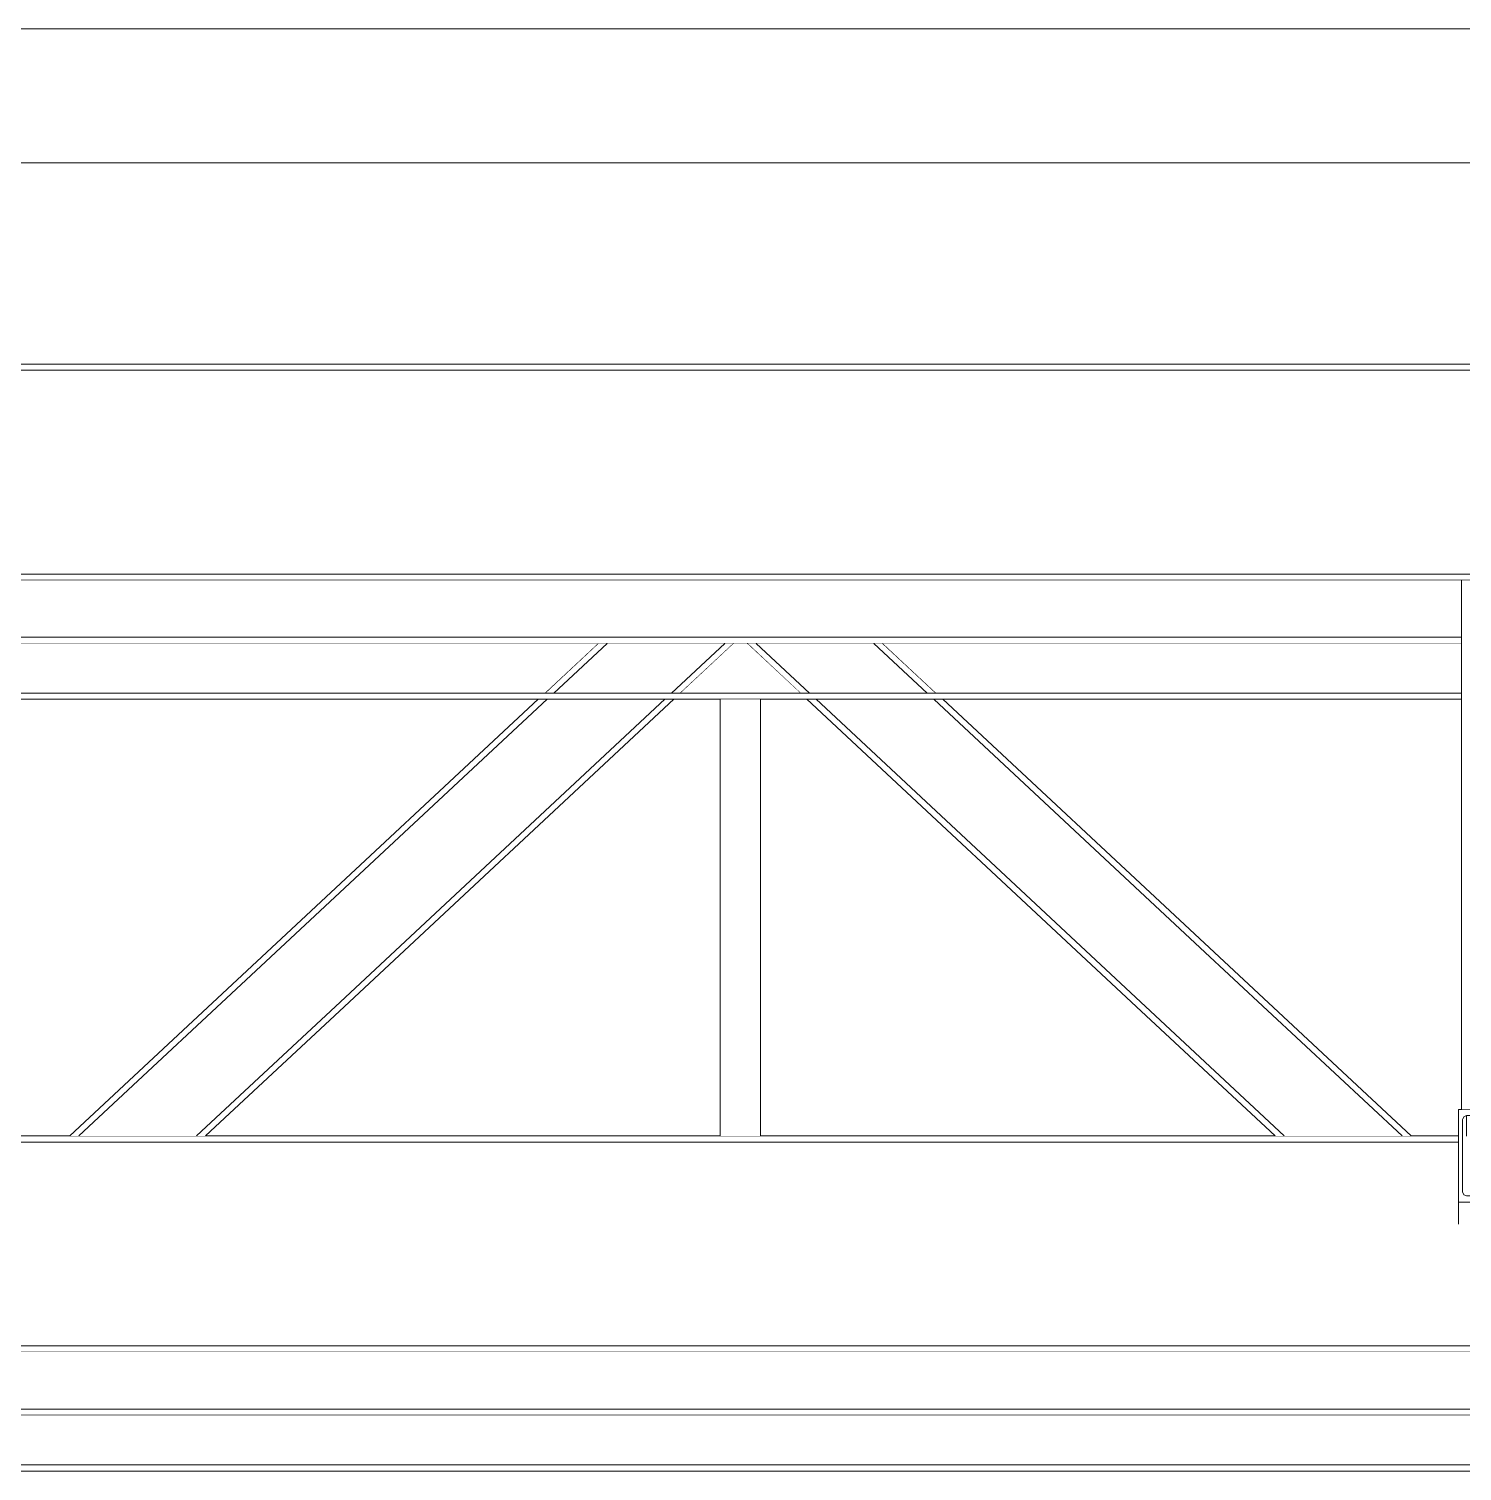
# Model space of a CAD drawing. Extents: x -18489 to 195597, y -1599 to 112111.
# Drawn here: x 16404.8 to 16636.8, y 28380.8 to 28614.3 of the extents above; entities that cross this region are included whole.
import ezdxf
from ezdxf.xclip import XClip

# ---------------------------------------------------------------- set-up
doc = ezdxf.new("R2010")
doc.units = 0
doc.header["$LTSCALE"] = 100
doc.header["$XCLIPFRAME"] = 2
doc.linetypes.add('188K-SM-07-F10-MECH-CR PIPE-Y2257103$0$X-S-FAB_SL ALL$0$Wipeout_Contour', pattern=[1, 0, -1])
for name, color, linetype in [('188K-SM-07-F10-MECH-CR PIPE-Y2257103$0$X-S-FAB_SL ALL$0$A-ROOF', 7, 'Continuous'), ('188K-SM-07-F10-MECH-CR PIPE-Y2257103$0$X-S-FAB_SL ALL$0$ASP_1', 1, 'Continuous'), ('188K-SM-07-F10-MECH-CR PIPE-Y2257103$0$X-S-FAB_SL ALL$0$Hattch', 7, 'Continuous'), ('188K-SM-07-F10-MECH-CR PIPE-Y2257103$0$X-S-FAB_SL ALL$0$S-TRUSS', 7, 'Continuous')]:
    doc.layers.add(name, color=color, linetype=linetype)

# ---------------------------------------------------------------- blocks, each defined once
blk = doc.blocks.new('188K-SM-07-F10-MECH-CR PIPE-Y2257103$0$X-S-FAB_SL ALL$0$剖面元素_439_3', base_point=(23061.26, -8263.06))
at = {"layer": '188K-SM-07-F10-MECH-CR PIPE-Y2257103$0$X-S-FAB_SL ALL$0$A-ROOF', "color": 6, "lineweight": 0}
blk.add_line((47418.76, -5979.5), (38233.76, -5979.5), dxfattribs=at)
at = {"color": 254, "linetype": '188K-SM-07-F10-MECH-CR PIPE-Y2257103$0$X-S-FAB_SL ALL$0$Wipeout_Contour', "lineweight": 0, "ltscale": 3803858.743980569}
blk.add_wipeout([(38233.76, -6001.22), (38233.76, -6029.83), (38595.06, -6029.83), (38595.06, -6029.64), (38607.46, -6029.64), (38607.46, -6029.83), (39003.81, -6029.83), (39003.81, -6029.71), (39038.81, -6029.71), (39038.81, -6029.83), (39435.06, -6029.83), (39435.06, -6029.64), (39447.46, -6029.64), (39447.46, -6029.83), (39843.76, -6029.83), (39843.76, -6029.71), (39878.76, -6029.71), (39878.76, -6029.83), (40275.06, -6029.83), (40275.06, -6029.64), (40287.46, -6029.64), (40287.46, -6029.83), (40683.76, -6029.83), (40683.76, -6029.71), (40718.76, -6029.71), (40718.76, -6029.83), (41115.06, -6029.83), (41115.06, -6029.64), (41127.46, -6029.64), (41127.46, -6029.83), (41523.76, -6029.83), (41523.76, -6029.71), (41558.76, -6029.71), (41558.76, -6029.83), (41955.06, -6029.83), (41955.06, -6029.64), (41967.46, -6029.64), (41967.46, -6029.83), (42363.76, -6029.83), (42363.76, -6029.71), (42398.76, -6029.71), (42398.76, -6029.83), (42795.06, -6029.83), (42795.06, -6029.64), (42807.46, -6029.64), (42807.46, -6029.83), (43203.76, -6029.83), (43203.76, -6029.71), (43238.76, -6029.71), (43238.76, -6029.83), (43635.06, -6029.83), (43635.06, -6029.64), (43647.46, -6029.64), (43647.46, -6029.83), (44043.76, -6029.83), (44043.76, -6029.71), (44078.76, -6029.71), (44078.76, -6029.83), (44475.06, -6029.83), (44475.06, -6029.64), (44487.46, -6029.64), (44487.46, -6029.83), (44883.76, -6029.83), (44883.76, -6029.71), (44918.76, -6029.71), (44918.76, -6029.83), (45315.06, -6029.83), (45315.06, -6029.64), (45327.46, -6029.64), (45327.46, -6029.83), (45723.76, -6029.83), (45723.76, -6029.71), (45758.76, -6029.71), (45758.76, -6029.83), (46155.06, -6029.83), (46155.06, -6029.64), (46167.46, -6029.64), (46167.46, -6029.83), (46563.76, -6029.83), (46563.76, -6029.71), (46598.76, -6029.71), (46598.76, -6029.83), (46995.06, -6029.83), (46995.06, -6029.64), (47007.46, -6029.64), (47007.46, -6029.83), (47376.26, -6029.83), (47376.26, -6001.22)], dxfattribs=at).dxf.layer = '188K-SM-07-F10-MECH-CR PIPE-Y2257103$0$X-S-FAB_SL ALL$0$Hattch'
at = {"layer": '188K-SM-07-F10-MECH-CR PIPE-Y2257103$0$X-S-FAB_SL ALL$0$A-ROOF', "color": 6, "lineweight": 0}
blk.add_line((47418.76, -6001.22), (38233.76, -6001.22), dxfattribs=at)
blk = doc.blocks.new('188K-SM-07-F10-MECH-CR PIPE-Y2257103$0$X-S-FAB_SL ALL$0$剖面元素_739_3', base_point=(23061.26, -8263.06))
at = {"color": 254, "linetype": '188K-SM-07-F10-MECH-CR PIPE-Y2257103$0$X-S-FAB_SL ALL$0$Wipeout_Contour', "lineweight": 0, "ltscale": 320012.525804}
blk.add_wipeout([(39441.51, -6034.78), (39843.76, -6034.78), (39843.76, -6033.78), (39447.46, -6033.78), (39447.46, -6033.79), (39441.81, -6033.79), (39441.6, -6033.88), (39441.51, -6034.09)], dxfattribs=at).dxf.layer = '188K-SM-07-F10-MECH-CR PIPE-Y2257103$0$X-S-FAB_SL ALL$0$Hattch'
at = {"color": 254, "linetype": '188K-SM-07-F10-MECH-CR PIPE-Y2257103$0$X-S-FAB_SL ALL$0$Wipeout_Contour', "lineweight": 0, "ltscale": 319426.313391}
blk.add_wipeout([(39028.76, -6193.05), (39028.76, -6193.78), (39868.76, -6193.78), (39868.76, -6193.05), (39843.76, -6193.05), (39843.76, -6192.78), (39038.81, -6192.78), (39038.81, -6193.05)], dxfattribs=at).dxf.layer = '188K-SM-07-F10-MECH-CR PIPE-Y2257103$0$X-S-FAB_SL ALL$0$Hattch'
at = {"color": 254, "linetype": '188K-SM-07-F10-MECH-CR PIPE-Y2257103$0$X-S-FAB_SL ALL$0$Wipeout_Contour', "lineweight": 0, "ltscale": 957677.226471}
blk.add_wipeout([(39028.76, -6035.28), (39028.76, -6062.73), (39038.81, -6062.73), (39038.81, -6067.78), (39843.76, -6067.78), (39843.76, -6062.73), (39860.26, -6062.73), (39860.26, -6035.28), (39843.76, -6035.28), (39843.76, -6034.78), (39441.51, -6034.78), (39441.51, -6053.35), (39441.6, -6053.56), (39441.81, -6053.65), (39447.46, -6053.65), (39447.46, -6058.04), (39435.06, -6058.04), (39435.06, -6053.65), (39440.71, -6053.65), (39440.93, -6053.56), (39441.01, -6053.35), (39441.01, -6034.78), (39038.81, -6034.78), (39038.81, -6035.28)], dxfattribs=at).dxf.layer = '188K-SM-07-F10-MECH-CR PIPE-Y2257103$0$X-S-FAB_SL ALL$0$Hattch'
at = {"color": 254, "linetype": '188K-SM-07-F10-MECH-CR PIPE-Y2257103$0$X-S-FAB_SL ALL$0$Wipeout_Contour', "lineweight": 0, "ltscale": 1277475.603874976}
blk.add_wipeout([(39028.76, -6160.26), (39028.76, -6187.71), (39038.81, -6187.71), (39038.81, -6192.78), (39843.76, -6192.78), (39843.76, -6187.71), (39860.26, -6187.71), (39860.26, -6160.26), (39843.76, -6160.26), (39843.76, -6159.78), (39698.16, -6159.78), (39698.16, -6167.85), (39698.35, -6168.31), (39698.81, -6168.5), (39704.36, -6168.5), (39704.82, -6168.69), (39705.01, -6169.15), (39705.01, -6173.08), (39697.51, -6173.08), (39697.51, -6159.78), (39178.16, -6159.78), (39178.16, -6167.85), (39178.35, -6168.31), (39178.81, -6168.5), (39184.36, -6168.5), (39184.82, -6168.69), (39185.01, -6169.15), (39185.01, -6173.08), (39177.51, -6173.08), (39177.51, -6159.78), (39038.81, -6159.78), (39038.81, -6160.26)], dxfattribs=at).dxf.layer = '188K-SM-07-F10-MECH-CR PIPE-Y2257103$0$X-S-FAB_SL ALL$0$Hattch'
at = {"layer": '188K-SM-07-F10-MECH-CR PIPE-Y2257103$0$X-S-FAB_SL ALL$0$S-TRUSS', "color": 8, "lineweight": 0}
for p, q in [((39843.76, -6034.78), (39441.51, -6034.78)), ((39843.76, -6033.78), (39447.46, -6033.78)), ((39028.76, -6193.78), (39868.76, -6193.78)), ((39038.81, -6192.78), (39843.76, -6192.78))]:
    blk.add_line(p, q, dxfattribs=at)
at = {"color": 254, "linetype": '188K-SM-07-F10-MECH-CR PIPE-Y2257103$0$X-S-FAB_SL ALL$0$Wipeout_Contour', "lineweight": 0, "ltscale": 319243.142209}
blk.add_wipeout([(39029.31, -6068.07), (39029.31, -6068.78), (39853.26, -6068.78), (39853.26, -6068.07), (39843.76, -6068.07), (39843.76, -6067.78), (39038.81, -6067.78), (39038.81, -6068.07)], dxfattribs=at).dxf.layer = '188K-SM-07-F10-MECH-CR PIPE-Y2257103$0$X-S-FAB_SL ALL$0$Hattch'
at = {"color": 254, "linetype": '188K-SM-07-F10-MECH-CR PIPE-Y2257103$0$X-S-FAB_SL ALL$0$Wipeout_Contour', "lineweight": 0, "ltscale": 318316.069401}
blk.add_wipeout([(39178.16, -6159.78), (39697.51, -6159.78), (39697.51, -6158.78), (39184.51, -6158.78), (39184.36, -6158.84), (39178.81, -6158.84), (39178.35, -6159.03), (39178.16, -6159.49)], dxfattribs=at).dxf.layer = '188K-SM-07-F10-MECH-CR PIPE-Y2257103$0$X-S-FAB_SL ALL$0$Hattch'
at = {"layer": '188K-SM-07-F10-MECH-CR PIPE-Y2257103$0$X-S-FAB_SL ALL$0$S-TRUSS', "color": 8, "lineweight": 0}
for p, q in [((39843.76, -6067.78), (39038.81, -6067.78)), ((39717.34, -6068.78), (39180.19, -6068.78)), ((39184.51, -6158.78), (39697.51, -6158.78)), ((39178.16, -6159.78), (39697.51, -6159.78))]:
    blk.add_line(p, q, dxfattribs=at)
blk = doc.blocks.new('188K-SM-07-F10-MECH-CR PIPE-Y2257103$0$X-S-FAB_SL ALL$0$剖面元素_742_3', base_point=(23061.26, -8263.06))
at = {"color": 254, "linetype": '188K-SM-07-F10-MECH-CR PIPE-Y2257103$0$X-S-FAB_SL ALL$0$Wipeout_Contour', "lineweight": 0, "ltscale": 159624.612463}
blk.add_wipeout([(39184.51, -6068.78), (39184.51, -6078.02), (39698.01, -6078.02), (39698.01, -6068.78)], dxfattribs=at).dxf.layer = '188K-SM-07-F10-MECH-CR PIPE-Y2257103$0$X-S-FAB_SL ALL$0$Hattch'
at = {"color": 254, "linetype": '188K-SM-07-F10-MECH-CR PIPE-Y2257103$0$X-S-FAB_SL ALL$0$Wipeout_Contour', "lineweight": 0, "ltscale": 319438.830267}
blk.add_wipeout([(39028.76, -6203.12), (39028.76, -6204.02), (39868.76, -6204.02), (39868.76, -6203.12), (39843.76, -6203.12), (39843.76, -6203.02), (39038.81, -6203.02), (39038.81, -6203.12)], dxfattribs=at).dxf.layer = '188K-SM-07-F10-MECH-CR PIPE-Y2257103$0$X-S-FAB_SL ALL$0$Hattch'
at = {"color": 254, "linetype": '188K-SM-07-F10-MECH-CR PIPE-Y2257103$0$X-S-FAB_SL ALL$0$Wipeout_Contour', "lineweight": 0, "ltscale": 159627.729374}
blk.add_wipeout([(39698.01, -6078.02), (39184.51, -6078.02), (39184.51, -6079.02), (39698.01, -6079.02)], dxfattribs=at).dxf.layer = '188K-SM-07-F10-MECH-CR PIPE-Y2257103$0$X-S-FAB_SL ALL$0$Hattch'
at = {"color": 254, "linetype": '188K-SM-07-F10-MECH-CR PIPE-Y2257103$0$X-S-FAB_SL ALL$0$Wipeout_Contour', "lineweight": 0, "ltscale": 159701.683248}
blk.add_wipeout([(39038.81, -6193.78), (39038.81, -6203.02), (39843.76, -6203.02), (39843.76, -6193.78)], dxfattribs=at).dxf.layer = '188K-SM-07-F10-MECH-CR PIPE-Y2257103$0$X-S-FAB_SL ALL$0$Hattch'
at = {"layer": '188K-SM-07-F10-MECH-CR PIPE-Y2257103$0$X-S-FAB_SL ALL$0$S-TRUSS', "color": 8, "lineweight": 0}
for p, q in [((39698.01, -6078.02), (39184.51, -6078.02)), ((39698.01, -6079.02), (39184.51, -6079.02)), ((39038.81, -6203.02), (39843.76, -6203.02)), ((39028.76, -6204.02), (39868.76, -6204.02))]:
    blk.add_line(p, q, dxfattribs=at)
blk = doc.blocks.new('188K-SM-07-F10-MECH-CR PIPE-Y2257103$0$X-S-FAB_SL ALL$0$剖面元素_1499_3', base_point=(23061.26, -8263.06))
at = {"color": 254, "linetype": '188K-SM-07-F10-MECH-CR PIPE-Y2257103$0$X-S-FAB_SL ALL$0$Wipeout_Contour', "lineweight": 0, "ltscale": 160692.971496}
blk.add_wipeout([(39698.35, -6155.68), (39698.35, -6159.03), (39698.81, -6158.84), (39698.81, -6155.49)], dxfattribs=at).dxf.layer = '188K-SM-07-F10-MECH-CR PIPE-Y2257103$0$X-S-FAB_SL ALL$0$Hattch'
at = {"color": 254, "linetype": '188K-SM-07-F10-MECH-CR PIPE-Y2257103$0$X-S-FAB_SL ALL$0$Wipeout_Contour', "lineweight": 0, "ltscale": 160717.823025}
blk.add_wipeout([(39704.82, -6155.3), (39704.82, -6158.78), (39705.01, -6158.78), (39705.01, -6154.84)], dxfattribs=at).dxf.layer = '188K-SM-07-F10-MECH-CR PIPE-Y2257103$0$X-S-FAB_SL ALL$0$Hattch'
at = {"color": 254, "linetype": '188K-SM-07-F10-MECH-CR PIPE-Y2257103$0$X-S-FAB_SL ALL$0$Wipeout_Contour', "lineweight": 0, "ltscale": 160712.174919}
blk.add_wipeout([(39697.51, -6169.5), (39697.51, -6173.08), (39705.01, -6173.08), (39705.01, -6169.5)], dxfattribs=at).dxf.layer = '188K-SM-07-F10-MECH-CR PIPE-Y2257103$0$X-S-FAB_SL ALL$0$Hattch'
at = {"layer": '188K-SM-07-F10-MECH-CR PIPE-Y2257103$0$X-S-FAB_SL ALL$0$S-TRUSS', "color": 8, "lineweight": 0}
for p, q in [((39697.51, -6169.5), (39697.51, -6173.08)), ((39705.01, -6169.5), (39705.01, -6173.08))]:
    blk.add_line(p, q, dxfattribs=at)
at = {"layer": '188K-SM-07-F10-MECH-CR PIPE-Y2257103$0$X-S-FAB_SL ALL$0$S-TRUSS', "color": 2, "lineweight": 0}
blk.add_line((39705.01, -6169.5), (39697.51, -6169.5), dxfattribs=at)
at = {"layer": '188K-SM-07-F10-MECH-CR PIPE-Y2257103$0$X-S-FAB_SL ALL$0$S-TRUSS', "color": 2, "lineweight": 0, "flags": 128}
for points in [[(39698.35, -6168.31), (39698.81, -6168.5), (39704.36, -6168.5), (39704.82, -6168.69)], [(39704.82, -6168.69), (39705.01, -6169.15), (39705.01, -6169.5)]]:
    blk.add_lwpolyline(points, dxfattribs=at)
at = {"color": 254, "linetype": '188K-SM-07-F10-MECH-CR PIPE-Y2257103$0$X-S-FAB_SL ALL$0$Wipeout_Contour', "lineweight": 0, "ltscale": 160691.886225}
blk.add_wipeout([(39698.16, -6156.14), (39698.16, -6159.49), (39698.35, -6159.03), (39698.35, -6155.68)], dxfattribs=at).dxf.layer = '188K-SM-07-F10-MECH-CR PIPE-Y2257103$0$X-S-FAB_SL ALL$0$Hattch'
at = {"color": 254, "linetype": '188K-SM-07-F10-MECH-CR PIPE-Y2257103$0$X-S-FAB_SL ALL$0$Wipeout_Contour', "lineweight": 0, "ltscale": 200896.222562}
blk.add_wipeout([(39704.36, -6155.49), (39704.36, -6158.84), (39704.51, -6158.78), (39704.82, -6158.78), (39704.82, -6155.3)], dxfattribs=at).dxf.layer = '188K-SM-07-F10-MECH-CR PIPE-Y2257103$0$X-S-FAB_SL ALL$0$Hattch'
at = {"layer": '188K-SM-07-F10-MECH-CR PIPE-Y2257103$0$X-S-FAB_SL ALL$0$S-TRUSS', "color": 2, "lineweight": 0}
blk.add_line((39697.51, -6154.49), (39697.51, -6169.5), dxfattribs=at)
at = {"color": 254, "linetype": '188K-SM-07-F10-MECH-CR PIPE-Y2257103$0$X-S-FAB_SL ALL$0$Wipeout_Contour', "lineweight": 0, "ltscale": 160704.790377}
blk.add_wipeout([(39698.81, -6155.49), (39698.81, -6158.84), (39704.36, -6158.84), (39704.36, -6155.49)], dxfattribs=at).dxf.layer = '188K-SM-07-F10-MECH-CR PIPE-Y2257103$0$X-S-FAB_SL ALL$0$Hattch'
at = {"layer": '188K-SM-07-F10-MECH-CR PIPE-Y2257103$0$X-S-FAB_SL ALL$0$S-TRUSS', "color": 2, "lineweight": 0}
blk.add_line((39705.01, -6154.49), (39697.51, -6154.49), dxfattribs=at)
at = {"layer": '188K-SM-07-F10-MECH-CR PIPE-Y2257103$0$X-S-FAB_SL ALL$0$S-TRUSS', "color": 8, "lineweight": 0}
for p, q in [((39698.81, -6155.49), (39698.81, -6158.84)), ((39704.36, -6155.49), (39704.36, -6158.84)), ((39705.01, -6154.84), (39705.01, -6158.78))]:
    blk.add_line(p, q, dxfattribs=at)
at = {"layer": '188K-SM-07-F10-MECH-CR PIPE-Y2257103$0$X-S-FAB_SL ALL$0$S-TRUSS', "color": 2, "lineweight": 0, "flags": 128}
for points in [[(39698.35, -6155.68), (39698.16, -6156.14), (39698.16, -6167.85), (39698.35, -6168.31)], [(39704.82, -6155.3), (39704.36, -6155.49), (39698.81, -6155.49), (39698.35, -6155.68)], [(39705.01, -6154.49), (39705.01, -6154.84), (39704.82, -6155.3)]]:
    blk.add_lwpolyline(points, dxfattribs=at)
blk = doc.blocks.new('188K-SM-07-F10-MECH-CR PIPE-Y2257103$0$X-S-FAB_SL ALL$0$剖面元素_1684_3', base_point=(23061.26, -8263.06))
at = {"color": 254, "linetype": '188K-SM-07-F10-MECH-CR PIPE-Y2257103$0$X-S-FAB_SL ALL$0$Wipeout_Contour', "lineweight": 0, "ltscale": 160289.206945}
blk.add_wipeout([(39602.86, -6079.02), (39611.48, -6087.06), (39612.95, -6087.06), (39604.32, -6079.02)], dxfattribs=at).dxf.layer = '188K-SM-07-F10-MECH-CR PIPE-Y2257103$0$X-S-FAB_SL ALL$0$Hattch'
at = {"color": 254, "linetype": '188K-SM-07-F10-MECH-CR PIPE-Y2257103$0$X-S-FAB_SL ALL$0$Wipeout_Contour', "lineweight": 0, "ltscale": 159988.030289}
blk.add_wipeout([(39548.51, -6088.06), (39506.15, -6127.58), (39506.83, -6128.31), (39549.97, -6088.06)], dxfattribs=at).dxf.layer = '188K-SM-07-F10-MECH-CR PIPE-Y2257103$0$X-S-FAB_SL ALL$0$Hattch'
at = {"color": 254, "linetype": '188K-SM-07-F10-MECH-CR PIPE-Y2257103$0$X-S-FAB_SL ALL$0$Wipeout_Contour', "lineweight": 0, "ltscale": 160078.566009}
blk.add_wipeout([(39558.2, -6079.02), (39549.58, -6087.06), (39551.05, -6087.06), (39559.67, -6079.02)], dxfattribs=at).dxf.layer = '188K-SM-07-F10-MECH-CR PIPE-Y2257103$0$X-S-FAB_SL ALL$0$Hattch'
at = {"color": 254, "linetype": '188K-SM-07-F10-MECH-CR PIPE-Y2257103$0$X-S-FAB_SL ALL$0$Wipeout_Contour', "lineweight": 0, "ltscale": 160410.176394}
blk.add_wipeout([(39612.55, -6088.06), (39655.7, -6128.31), (39656.38, -6127.58), (39614.02, -6088.06)], dxfattribs=at).dxf.layer = '188K-SM-07-F10-MECH-CR PIPE-Y2257103$0$X-S-FAB_SL ALL$0$Hattch'
at = {"color": 254, "linetype": '188K-SM-07-F10-MECH-CR PIPE-Y2257103$0$X-S-FAB_SL ALL$0$Wipeout_Contour', "lineweight": 0, "ltscale": 160248.635161}
blk.add_wipeout([(39602.86, -6079.02), (39583.8, -6079.02), (39592.42, -6087.06), (39611.48, -6087.06)], dxfattribs=at).dxf.layer = '188K-SM-07-F10-MECH-CR PIPE-Y2257103$0$X-S-FAB_SL ALL$0$Hattch'
at = {"color": 254, "linetype": '188K-SM-07-F10-MECH-CR PIPE-Y2257103$0$X-S-FAB_SL ALL$0$Wipeout_Contour', "lineweight": 0, "ltscale": 160019.440304}
blk.add_wipeout([(39506.83, -6128.31), (39515.7, -6137.82), (39569.03, -6088.06), (39549.97, -6088.06)], dxfattribs=at).dxf.layer = '188K-SM-07-F10-MECH-CR PIPE-Y2257103$0$X-S-FAB_SL ALL$0$Hattch'
at = {"color": 254, "linetype": '188K-SM-07-F10-MECH-CR PIPE-Y2257103$0$X-S-FAB_SL ALL$0$Wipeout_Contour', "lineweight": 0, "ltscale": 160119.13715}
blk.add_wipeout([(39559.67, -6079.02), (39551.05, -6087.06), (39570.1, -6087.06), (39578.73, -6079.02)], dxfattribs=at).dxf.layer = '188K-SM-07-F10-MECH-CR PIPE-Y2257103$0$X-S-FAB_SL ALL$0$Hattch'
at = {"color": 254, "linetype": '188K-SM-07-F10-MECH-CR PIPE-Y2257103$0$X-S-FAB_SL ALL$0$Wipeout_Contour', "lineweight": 0, "ltscale": 160381.84738}
blk.add_wipeout([(39593.5, -6088.06), (39646.83, -6137.82), (39655.7, -6128.31), (39612.55, -6088.06)], dxfattribs=at).dxf.layer = '188K-SM-07-F10-MECH-CR PIPE-Y2257103$0$X-S-FAB_SL ALL$0$Hattch'
at = {"color": 254, "linetype": '188K-SM-07-F10-MECH-CR PIPE-Y2257103$0$X-S-FAB_SL ALL$0$Wipeout_Contour', "lineweight": 0, "ltscale": 159859.832157}
blk.add_wipeout([(39506.15, -6127.58), (39472.7, -6158.78), (39474.17, -6158.78), (39506.83, -6128.31)], dxfattribs=at).dxf.layer = '188K-SM-07-F10-MECH-CR PIPE-Y2257103$0$X-S-FAB_SL ALL$0$Hattch'
at = {"color": 254, "linetype": '188K-SM-07-F10-MECH-CR PIPE-Y2257103$0$X-S-FAB_SL ALL$0$Wipeout_Contour', "lineweight": 0, "ltscale": 160208.063272}
blk.add_wipeout([(39582.33, -6079.02), (39590.96, -6087.06), (39592.42, -6087.06), (39583.8, -6079.02)], dxfattribs=at).dxf.layer = '188K-SM-07-F10-MECH-CR PIPE-Y2257103$0$X-S-FAB_SL ALL$0$Hattch'
at = {"color": 254, "linetype": '188K-SM-07-F10-MECH-CR PIPE-Y2257103$0$X-S-FAB_SL ALL$0$Wipeout_Contour', "lineweight": 0, "ltscale": 160050.611644}
blk.add_wipeout([(39515.7, -6137.82), (39516.38, -6138.55), (39570.5, -6088.06), (39569.03, -6088.06)], dxfattribs=at).dxf.layer = '188K-SM-07-F10-MECH-CR PIPE-Y2257103$0$X-S-FAB_SL ALL$0$Hattch'
at = {"color": 254, "linetype": '188K-SM-07-F10-MECH-CR PIPE-Y2257103$0$X-S-FAB_SL ALL$0$Wipeout_Contour', "lineweight": 0, "ltscale": 160581.646196}
blk.add_wipeout([(39656.38, -6127.58), (39655.7, -6128.31), (39688.36, -6158.78), (39689.83, -6158.78)], dxfattribs=at).dxf.layer = '188K-SM-07-F10-MECH-CR PIPE-Y2257103$0$X-S-FAB_SL ALL$0$Hattch'
at = {"layer": '188K-SM-07-F10-MECH-CR PIPE-Y2257103$0$X-S-FAB_SL ALL$0$S-TRUSS', "color": 8, "lineweight": 0}
for p, q in [((39558.2, -6079.02), (39549.58, -6087.06)), ((39559.67, -6079.02), (39551.05, -6087.06))]:
    blk.add_line(p, q, dxfattribs=at)
at = {"color": 254, "linetype": '188K-SM-07-F10-MECH-CR PIPE-Y2257103$0$X-S-FAB_SL ALL$0$Wipeout_Contour', "lineweight": 0, "ltscale": 160159.708126}
blk.add_wipeout([(39570.1, -6087.06), (39571.57, -6087.06), (39580.19, -6079.02), (39578.73, -6079.02)], dxfattribs=at).dxf.layer = '188K-SM-07-F10-MECH-CR PIPE-Y2257103$0$X-S-FAB_SL ALL$0$Hattch'
at = {"color": 254, "linetype": '188K-SM-07-F10-MECH-CR PIPE-Y2257103$0$X-S-FAB_SL ALL$0$Wipeout_Contour', "lineweight": 0, "ltscale": 160353.863711}
blk.add_wipeout([(39593.5, -6088.06), (39592.03, -6088.06), (39646.15, -6138.55), (39646.83, -6137.82)], dxfattribs=at).dxf.layer = '188K-SM-07-F10-MECH-CR PIPE-Y2257103$0$X-S-FAB_SL ALL$0$Hattch'
at = {"color": 254, "linetype": '188K-SM-07-F10-MECH-CR PIPE-Y2257103$0$X-S-FAB_SL ALL$0$Wipeout_Contour', "lineweight": 0, "ltscale": 159890.942526}
blk.add_wipeout([(39474.17, -6158.78), (39493.22, -6158.78), (39515.7, -6137.82), (39506.83, -6128.31)], dxfattribs=at).dxf.layer = '188K-SM-07-F10-MECH-CR PIPE-Y2257103$0$X-S-FAB_SL ALL$0$Hattch'
at = {"layer": '188K-SM-07-F10-MECH-CR PIPE-Y2257103$0$X-S-FAB_SL ALL$0$S-TRUSS', "color": 8, "lineweight": 0}
for p, q in [((39578.73, -6079.02), (39570.1, -6087.06)), ((39580.19, -6079.02), (39571.57, -6087.06)), ((39590.96, -6087.06), (39582.33, -6079.02)), ((39592.42, -6087.06), (39583.8, -6079.02)), ((39611.48, -6087.06), (39602.86, -6079.02)), ((39612.95, -6087.06), (39604.32, -6079.02)), ((39548.51, -6088.06), (39506.15, -6127.58)), ((39549.97, -6088.06), (39506.83, -6128.31))]:
    blk.add_line(p, q, dxfattribs=at)
at = {"color": 254, "linetype": '188K-SM-07-F10-MECH-CR PIPE-Y2257103$0$X-S-FAB_SL ALL$0$Wipeout_Contour', "lineweight": 0, "ltscale": 160553.756287}
blk.add_wipeout([(39655.7, -6128.31), (39646.83, -6137.82), (39669.3, -6158.78), (39688.36, -6158.78)], dxfattribs=at).dxf.layer = '188K-SM-07-F10-MECH-CR PIPE-Y2257103$0$X-S-FAB_SL ALL$0$Hattch'
at = {"color": 254, "linetype": '188K-SM-07-F10-MECH-CR PIPE-Y2257103$0$X-S-FAB_SL ALL$0$Wipeout_Contour', "lineweight": 0, "ltscale": 159922.394664}
blk.add_wipeout([(39493.22, -6158.78), (39494.69, -6158.78), (39516.38, -6138.55), (39515.7, -6137.82)], dxfattribs=at).dxf.layer = '188K-SM-07-F10-MECH-CR PIPE-Y2257103$0$X-S-FAB_SL ALL$0$Hattch'
at = {"layer": '188K-SM-07-F10-MECH-CR PIPE-Y2257103$0$X-S-FAB_SL ALL$0$S-TRUSS', "color": 8, "lineweight": 0}
for p, q in [((39569.03, -6088.06), (39515.7, -6137.82)), ((39570.5, -6088.06), (39516.38, -6138.55)), ((39655.7, -6128.31), (39612.55, -6088.06)), ((39656.38, -6127.58), (39614.02, -6088.06)), ((39506.15, -6127.58), (39472.7, -6158.78)), ((39506.83, -6128.31), (39474.17, -6158.78)), ((39515.7, -6137.82), (39493.22, -6158.78)), ((39516.38, -6138.55), (39494.69, -6158.78))]:
    blk.add_line(p, q, dxfattribs=at)
at = {"color": 254, "linetype": '188K-SM-07-F10-MECH-CR PIPE-Y2257103$0$X-S-FAB_SL ALL$0$Wipeout_Contour', "lineweight": 0, "ltscale": 160525.351064}
blk.add_wipeout([(39646.15, -6138.55), (39667.84, -6158.78), (39669.3, -6158.78), (39646.83, -6137.82)], dxfattribs=at).dxf.layer = '188K-SM-07-F10-MECH-CR PIPE-Y2257103$0$X-S-FAB_SL ALL$0$Hattch'
at = {"layer": '188K-SM-07-F10-MECH-CR PIPE-Y2257103$0$X-S-FAB_SL ALL$0$S-TRUSS', "color": 8, "lineweight": 0}
for p, q in [((39646.15, -6138.55), (39592.03, -6088.06)), ((39646.83, -6137.82), (39593.5, -6088.06)), ((39688.36, -6158.78), (39655.7, -6128.31)), ((39689.83, -6158.78), (39656.38, -6127.58)), ((39669.3, -6158.78), (39646.83, -6137.82)), ((39667.84, -6158.78), (39646.15, -6138.55))]:
    blk.add_line(p, q, dxfattribs=at)
blk = doc.blocks.new('188K-SM-07-F10-MECH-CR PIPE-Y2257103$0$X-S-FAB_SL ALL$0$剖面元素_1685_3', base_point=(23061.26, -8263.06))
at = {"color": 254, "linetype": '188K-SM-07-F10-MECH-CR PIPE-Y2257103$0$X-S-FAB_SL ALL$0$Wipeout_Contour', "lineweight": 0, "ltscale": 159630.422413}
blk.add_wipeout([(39558.2, -6079.02), (39324.32, -6079.02), (39332.95, -6087.06), (39549.58, -6087.06)], dxfattribs=at).dxf.layer = '188K-SM-07-F10-MECH-CR PIPE-Y2257103$0$X-S-FAB_SL ALL$0$Hattch'
at = {"color": 254, "linetype": '188K-SM-07-F10-MECH-CR PIPE-Y2257103$0$X-S-FAB_SL ALL$0$Wipeout_Contour', "lineweight": 0, "ltscale": 160183.885767}
blk.add_wipeout([(39580.19, -6079.02), (39571.57, -6087.06), (39590.96, -6087.06), (39582.33, -6079.02)], dxfattribs=at).dxf.layer = '188K-SM-07-F10-MECH-CR PIPE-Y2257103$0$X-S-FAB_SL ALL$0$Hattch'
at = {"color": 254, "linetype": '188K-SM-07-F10-MECH-CR PIPE-Y2257103$0$X-S-FAB_SL ALL$0$Wipeout_Contour', "lineweight": 0, "ltscale": 160468.703391}
blk.add_wipeout([(39698.01, -6079.02), (39604.32, -6079.02), (39612.95, -6087.06), (39698.01, -6087.06)], dxfattribs=at).dxf.layer = '188K-SM-07-F10-MECH-CR PIPE-Y2257103$0$X-S-FAB_SL ALL$0$Hattch'
at = {"color": 254, "linetype": '188K-SM-07-F10-MECH-CR PIPE-Y2257103$0$X-S-FAB_SL ALL$0$Wipeout_Contour', "lineweight": 0, "ltscale": 519080.091567}
blk.add_wipeout([(39056.26, -6212.06), (39843.76, -6212.06), (39843.76, -6204.02), (39726.2, -6204.02), (39721.26, -6208.62), (39716.33, -6204.02), (39446.2, -6204.02), (39441.26, -6208.62), (39436.33, -6204.02), (39166.2, -6204.02), (39161.26, -6208.62), (39156.33, -6204.02), (39056.26, -6204.02)], dxfattribs=at).dxf.layer = '188K-SM-07-F10-MECH-CR PIPE-Y2257103$0$X-S-FAB_SL ALL$0$Hattch'
at = {"color": 254, "linetype": '188K-SM-07-F10-MECH-CR PIPE-Y2257103$0$X-S-FAB_SL ALL$0$Wipeout_Contour', "lineweight": 0, "ltscale": 159633.244103}
blk.add_wipeout([(39184.51, -6087.06), (39184.51, -6088.06), (39698.01, -6088.06), (39698.01, -6087.06)], dxfattribs=at).dxf.layer = '188K-SM-07-F10-MECH-CR PIPE-Y2257103$0$X-S-FAB_SL ALL$0$Hattch'
at = {"color": 254, "linetype": '188K-SM-07-F10-MECH-CR PIPE-Y2257103$0$X-S-FAB_SL ALL$0$Wipeout_Contour', "lineweight": 0, "ltscale": 322740.546738}
blk.add_wipeout([(39056.26, -6212.06), (39056.26, -6213.06), (40666.26, -6213.06), (40666.26, -6212.06), (39878.76, -6212.06), (39878.76, -6212.87), (39843.76, -6212.87), (39843.76, -6212.06)], dxfattribs=at).dxf.layer = '188K-SM-07-F10-MECH-CR PIPE-Y2257103$0$X-S-FAB_SL ALL$0$Hattch'
at = {"layer": '188K-SM-07-F10-MECH-CR PIPE-Y2257103$0$X-S-FAB_SL ALL$0$S-TRUSS', "color": 8, "lineweight": 0}
for p, q in [((39698.01, -6087.06), (39184.51, -6087.06)), ((39698.01, -6088.06), (39184.51, -6088.06)), ((39056.26, -6212.06), (39843.76, -6212.06)), ((39056.26, -6213.06), (40666.26, -6213.06))]:
    blk.add_line(p, q, dxfattribs=at)
blk = doc.blocks.new('188K-SM-07-F10-MECH-CR PIPE-Y2257103$0$X-S-FAB_SL ALL$0$剖面元素_1688_3', base_point=(23061.26, -8263.06))
at = {"color": 254, "linetype": '188K-SM-07-F10-MECH-CR PIPE-Y2257103$0$X-S-FAB_SL ALL$0$Wipeout_Contour', "lineweight": 0, "ltscale": 160208.561095}
blk.add_wipeout([(39578.01, -6088.06), (39578.01, -6158.78), (39584.51, -6158.78), (39584.51, -6088.06)], dxfattribs=at).dxf.layer = '188K-SM-07-F10-MECH-CR PIPE-Y2257103$0$X-S-FAB_SL ALL$0$Hattch'
at = {"layer": '188K-SM-07-F10-MECH-CR PIPE-Y2257103$0$X-S-FAB_SL ALL$0$S-TRUSS', "color": 8, "lineweight": 0}
for p, q in [((39578.01, -6158.78), (39578.01, -6088.06)), ((39584.51, -6158.78), (39584.51, -6088.06))]:
    blk.add_line(p, q, dxfattribs=at)
blk = doc.blocks.new('188K-SM-07-F10-MECH-CR PIPE-Y2257103$0$X-S-FAB_SL ALL$0$剖面元素_1967_3', base_point=(23061.26, -8263.06))
at = {"color": 254, "linetype": '188K-SM-07-F10-MECH-CR PIPE-Y2257103$0$X-S-FAB_SL ALL$0$Wipeout_Contour', "lineweight": 0, "ltscale": 160675.78507}
blk.add_wipeout([(39698.01, -6154.49), (39704.51, -6154.49), (39704.51, -6068.78), (39698.01, -6068.78)], dxfattribs=at).dxf.layer = '188K-SM-07-F10-MECH-CR PIPE-Y2257103$0$X-S-FAB_SL ALL$0$Hattch'
at = {"layer": '188K-SM-07-F10-MECH-CR PIPE-Y2257103$0$X-S-FAB_SL ALL$0$S-TRUSS', "color": 8, "lineweight": 0}
for p, q in [((39698.01, -6154.49), (39698.01, -6068.78)), ((39704.51, -6154.49), (39704.51, -6068.78))]:
    blk.add_line(p, q, dxfattribs=at)
blk = doc.blocks.new('188K-SM-07-F10-MECH-CR PIPE-Y2257103$0$X-S-FAB_SL ALL$0$A$C2e9ab586')
at = {"layer": '188K-SM-07-F10-MECH-CR PIPE-Y2257103$0$X-S-FAB_SL ALL$0$A-ROOF', "lineweight": 0}
blk.add_blockref('188K-SM-07-F10-MECH-CR PIPE-Y2257103$0$X-S-FAB_SL ALL$0$剖面元素_439_3', (-28106.39, 285), dxfattribs=at)
at = {"layer": '188K-SM-07-F10-MECH-CR PIPE-Y2257103$0$X-S-FAB_SL ALL$0$S-TRUSS', "lineweight": 0}
blk.add_blockref('188K-SM-07-F10-MECH-CR PIPE-Y2257103$0$X-S-FAB_SL ALL$0$剖面元素_739_3', (-28106.39, 285), dxfattribs=at)
blk.add_blockref('188K-SM-07-F10-MECH-CR PIPE-Y2257103$0$X-S-FAB_SL ALL$0$剖面元素_742_3', (-28106.39, 285), dxfattribs=at)
blk.add_blockref('188K-SM-07-F10-MECH-CR PIPE-Y2257103$0$X-S-FAB_SL ALL$0$剖面元素_1499_3', (-28106.39, 285), dxfattribs=at)
blk.add_blockref('188K-SM-07-F10-MECH-CR PIPE-Y2257103$0$X-S-FAB_SL ALL$0$剖面元素_1684_3', (-28106.39, 285), dxfattribs=at)
blk.add_blockref('188K-SM-07-F10-MECH-CR PIPE-Y2257103$0$X-S-FAB_SL ALL$0$剖面元素_1685_3', (-28106.39, 285), dxfattribs=at)
for name in ['188K-SM-07-F10-MECH-CR PIPE-Y2257103$0$X-S-FAB_SL ALL$0$剖面元素_1967_3', '188K-SM-07-F10-MECH-CR PIPE-Y2257103$0$X-S-FAB_SL ALL$0$剖面元素_1688_3']:
    blk.add_blockref(name, (-28106.39, 285), dxfattribs=at)
blk = doc.blocks.new('188K-SM-07-F10-MECH-CR PIPE-Y2257103$0$X-S-FAB_SL ALL')
at = {"layer": '188K-SM-07-F10-MECH-CR PIPE-Y2257103$0$X-S-FAB_SL ALL$0$ASP_1'}
blk.add_blockref('188K-SM-07-F10-MECH-CR PIPE-Y2257103$0$X-S-FAB_SL ALL$0$A$C2e9ab586', (23632.864, -73288.977), dxfattribs=at)
blk = doc.blocks.new('188K-SM-07-F10-MECH-CR PIPE-Y2257103')
ref = blk.add_blockref('188K-SM-07-F10-MECH-CR PIPE-Y2257103$0$X-S-FAB_SL ALL', (4473.521, 99334.763))
XClip(ref).set_block_clipping_path([(-7553.4648570136, -75341.9369645483), (24026.2025623869, -67725.7696244382)])

msp = doc.modelspace()

# ---------------------------------------------------------------- block references
msp.add_blockref('188K-SM-07-F10-MECH-CR PIPE-Y2257103', (0, 0))

doc.saveas('drawing.dxf')
